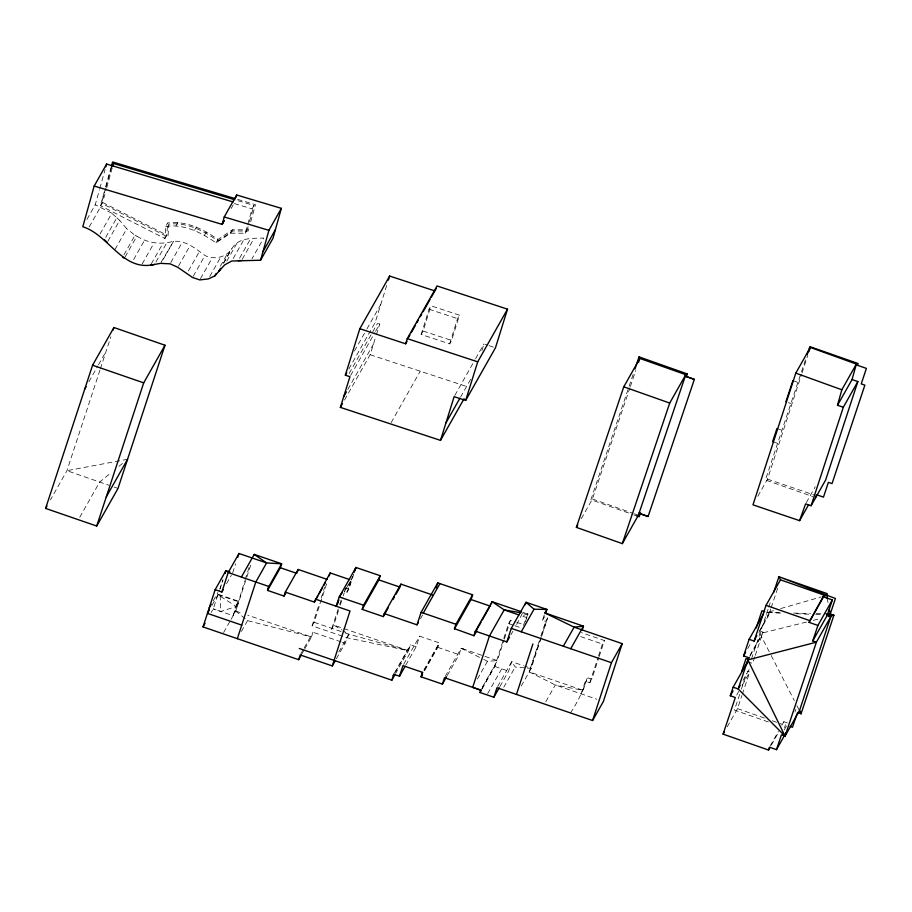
<?xml version="1.0" encoding="UTF-8"?>
<svg xmlns="http://www.w3.org/2000/svg" width="912" height="912" viewBox="0 0 912 912"><rect width="100%" height="100%" fill="white"/><g stroke="black" fill="none" stroke-linecap="round" stroke-linejoin="round"><path stroke-width="0.68" stroke-dasharray="4.56 3.42" d="M105.553 188.362L100.673 205.827L164.935 238.511L165.642 226.427L167.557 223.041C185.877 220.351 203.376 229.151 217.934 239.48L232.435 229.801L247.186 229.835L249.079 223.075M164.935 238.511L166.85 235.125L167.557 223.041M570.433 712.91C577.934 701.898 583.327 690.076 587.317 677.696L591.785 679.223L598.751 657.871M350.744 581.332L348.954 588.913L347.096 592.184L344.018 591.136L345.876 587.852L343.277 595.844M231.101 619.305L235.763 611.063L244.724 580.91M482.049 688.959L494.794 666.433L503.344 639.768M86.959 219.416L95.247 204.767L99.419 189.844M99.796 188.488L105.097 169.495M104.196 192.09L101.129 203.045L167.979 237.04L168.72 224.181C186.721 221.901 203.718 230.839 217.979 240.928L232.834 230.975L248.132 231.044L249.238 227.088M105.724 186.618L111.07 167.455M105.929 187.017L111.549 166.862M100.673 205.827L102.589 202.441L106.339 189.001M106.715 187.667L112.712 166.166M165.642 226.427C183.962 223.736 201.461 232.537 216.019 242.866L230.519 233.187L245.271 233.21L252.065 208.871L253.981 205.496L236.242 200.184M249.455 221.719L253.981 205.496M250.709 221.821L255.497 204.687L236.447 198.998M348.806 369.064L375.14 322.517L386.677 285.524M344.519 400.037L370.158 354.711L375.972 336.061M376.394 334.727L379.723 324.022L375.14 322.517M421.173 334.476L429.028 309.236L430.977 305.805L459.466 315.187L451.6 340.438L449.662 343.87L421.173 334.476L423.111 331.045L430.977 305.805M449.662 343.87L457.528 318.619L459.466 315.187M481.889 350.539L483.941 343.972L487.783 345.238M405.76 665.167L416.18 646.745L419.623 636.177L439.265 642.903L437.817 647.36L423.92 671.916M523.363 625.484L527.923 613.97L522.622 612.157M525.46 621.551L527.923 613.97L523.739 613.252M757.826 496.265L767.516 479.142L801.591 374.308M802.036 372.962L807.713 355.498M758.944 632.586L768.554 615.589L770.731 609.022M212.051 605.203L218.219 594.293L219.507 590.349M219.94 589.038L222.938 579.827L219.906 588.992M232.663 572.93L235.615 563.855M245.157 579.565L249.113 567.435M341.111 641.888L313.021 632.255L311.471 637.009L247.551 620.639L235.763 611.063L251.142 563.844M416.18 646.745L410.446 644.784L408.496 650.723L346.925 637.739L312.098 625.803L319.439 603.277M321.172 597.964L324.626 587.362M312.098 625.803L314.093 622.292L327.476 581.195M331.888 628.391L339.253 605.773M339.686 604.439L341.419 599.116M338.512 610.47L333.746 625.108L329.893 631.902M340.244 605.146L342.844 597.166M347.096 592.184L350.607 581.411M353.719 574.264L348.954 588.913L346.902 588.206M336.346 658.772L345.124 643.256L348.76 634.171L408.496 650.723L396.002 672.828M447.268 675.518L459.078 654.645L461.176 648.238L497.359 660.63L503.937 640.418M503.777 638.411L508.611 623.591L510.526 620.206L515.554 621.927M504.382 639.073L510.526 620.206M522.405 613.388L515.565 626.521M499.901 686.576L508.622 671.164L511.712 661.667L523.42 665.68M542.503 620.32L544.487 616.808L547.656 617.891L545.672 621.414L542.503 620.32L544.498 614.175M539.186 641.318L529.234 671.859L555.283 684.98L596.858 699.23M540.907 636.017L545.672 621.414M541.169 637.807L531.217 668.348L521.162 686.132M541.603 636.485L547.656 617.891L541.363 636.314M581.206 693.861L585.333 681.207L589.802 682.735L591.785 679.223M545.843 701.647L555.283 684.98L583.19 690.35L587.317 677.696M589.802 682.735L598.067 657.381M598.5 656.047L602.41 644.043L604.394 640.52L581.377 632.632M599.184 656.537L604.394 640.52M99.932 370.147L66.941 470.695L50.422 499.89M100.366 368.801L110.876 336.79M755.273 655.42L763.025 632.164L760.688 631.343M787.398 722.92L783.887 721.688L782.941 724.527L780.273 723.592M805.444 359.887L765.396 479.986L812.866 496.595M739.655 694.397L734.422 710.083L768.702 722.076M741.399 689.164L746.643 673.478M751.454 659.023L768.303 608.532M768.736 607.198L770.948 600.575M727.217 726.853L737.523 708.635L741.878 695.56M742.322 694.26L749.732 672.03L747.224 671.152M754.828 656.754L752.594 663.434L748.832 662.123M771.176 607.7L777.822 587.784M784.525 727.616L785.471 724.766M794.956 712.044L795.845 709.354M218.219 594.293L238.135 601.122L236.219 606.526L220.795 611.462L213.226 608.874L233.141 615.703L236.219 606.526L217.991 594.715L213.226 608.874L211.185 612.476M236.219 606.526L238.135 601.122L233.141 615.703M633.133 374.399L590.885 499.708L632.472 514.402M581.263 518.734L592.435 498.989L629.907 387.885M630.352 386.54L635.767 370.477M540.919 637.636L529.234 671.859L583.19 690.35M352.511 576.293L351.04 580.066L352.602 576.498M89.239 226.883L100.297 207.343M100.058 233.996L111.8 213.237L95.247 204.767M105.758 237.325L116.816 217.786L111.8 213.237M107.924 241.144L119.666 220.373L116.816 217.786M115.026 249.489L126.768 228.73L119.666 220.373M123.952 254.813L135.01 235.273L126.768 228.73M125.115 256.945L136.857 236.185C147.653 243.071 160.672 244.963 172.915 241.384C185.467 239.947 195.51 248.588 204.983 255.508C214.012 260.171 226.313 257.412 231.83 248.702C238.579 237.234 252.259 238.454 263.705 238.032L251.963 258.791M133.619 259.589L144.677 240.05M142.215 263.876L153.968 243.116M151.278 263.933L163.02 243.173M176.016 225.766L177.931 222.38M155.929 261.995L166.987 242.455M88.874 381.786L97.823 365.974M98.519 364.754L106.088 351.371M161.173 262.143L173.44 241.406L161.686 262.166M170.783 262.61L182.525 241.851M194.53 230.269L196.445 226.883M178.501 266.099L190.255 245.339M204.356 235.456L206.272 232.07M188.408 270.91L199.466 251.37M231.146 208.506L233.21 204.847M193.241 276.268L204.983 255.508M216.019 242.866L217.934 239.48M200.48 278.696L212.234 257.936M230.519 233.187L232.435 229.801M209.76 276.473L220.818 256.933M220.339 266.156L227.248 253.946M79.743 517.275L99.67 482.06L111.469 472.427M223.565 262.895L231.169 249.466M223.543 263.351L231.83 248.702M226.735 261.208L237.097 242.888M245.271 233.21L247.186 229.835M233.176 258.563L244.234 239.024M239.56 258.244L250.618 238.705M242.227 259.282L253.969 238.522M213.226 600.803L217.9 592.538M354.426 351.04L366.214 330.224M366.898 328.993L380.76 304.494M226.586 583.657L231.306 575.312M349.136 373.532L372.005 333.108M372.7 331.888L377.545 323.304M350.618 375.47L374.878 332.595M375.562 331.375L379.723 324.022M347.825 389.413L373.464 344.098M223.611 632.54L230.417 620.513M241.418 631.457L247.551 620.639M391.123 422.655L420.238 371.207M300.869 653.733L303.571 648.968M304.243 647.771L313.021 632.255M302.02 653.71L304.049 650.131M304.722 648.945L311.471 637.009L247.711 615.167M454.826 395.42L474.924 359.898M475.619 358.678L483.941 343.972M348.259 584.797L344.212 591.945L350.368 581.263M460.514 397.165L470.911 378.788M338.819 652.057L348.76 634.171L342.98 630.682M420.489 618.689L422.575 615.007M394.463 673.022L410.446 644.784M395.329 672.167L409.921 646.38M403.64 664.415L419.623 636.177M423.989 669.91L439.265 642.903M424.103 670.457L438.683 644.67M445.193 676.476L461.176 648.238L463.969 649.196M477.386 679.064L487.453 661.28L497.359 660.63L480.681 690.11M510.868 634.82L512.886 631.264M481.65 689.119L495.068 665.418M487.624 693.701L501.703 668.804M497.633 686.565L511.712 661.667L515.189 667.06L525.882 667.926M503.766 687.249L515.189 667.06M806.276 502.66L815.271 486.757M747.703 648.626L751.146 642.55M759.559 630.682L769.169 613.685L764.461 611.621M749.972 655.226L763.025 632.164M749.903 656.287L762.272 634.433M742.984 680.443L749.162 669.511M736.679 695.104L738.743 691.456M742.174 685.391L749.732 672.03M770.15 745.97L778.392 731.401M781.835 725.325L783.887 721.688M771.267 745.172L778.825 731.812M784.172 729.999L786.919 725.143M118.97 466.294L123.268 462.794M527.923 613.97L521.607 615.851L526.007 617.367M780.729 613.058L766.981 612.499L773.9 610.516M780.649 608.578L821.188 596.95M806.504 622.041L759.935 633.612L770.526 654.235M813.356 620.342L820.207 618.644M127.555 459.283L66.941 470.695L108.836 485.241M766.981 612.499L780.843 612.818M793.554 613.115L810.506 613.514M816.149 613.639L821.803 613.776M796.119 613.696L810.118 614.266M815.716 614.494L821.313 614.722M527.216 668.029L531.217 668.348L524.719 666.125M234.338 203.57L252.065 208.871M429.028 309.236L457.528 318.619M489.06 345.659L494.19 347.358M423.111 331.045L451.6 340.438M370.158 354.711L467.605 386.813M767.516 479.142L814.131 494.965M580.67 636.587L602.41 644.043M516.808 622.36L524.354 624.937M508.611 623.591L513.638 625.313M514.892 625.746L521.185 627.901M494.794 666.433L508.622 671.164M437.817 647.36L459.078 654.645M408.496 650.723L333.746 625.108L341.829 629.987M314.093 622.292L343.573 632.392M344.861 632.837L348.76 634.171M217.991 594.715L237.895 601.532M342.445 642.344L345.124 643.256M235.763 611.063L242.398 613.343M114.068 487.065L118.001 488.422M788.39 402.637L790.898 403.514M776.967 428.503L781.983 430.259M772.589 441.636L777.605 443.38M766.217 614.768L768.554 615.589M737.523 708.635L765.578 718.451M772.259 720.788L778.939 723.125M792.916 380.646L797.943 382.402M592.435 498.989L633.133 513.376M634.456 513.832L638.389 515.234M633.817 514.881L636.496 515.827M135.01 235.273L136.857 236.185M461.176 648.238L482.448 658.795M483.702 659.422L487.453 661.28M102.589 202.441L166.85 235.125M771.164 655.489L794.329 700.598M796.906 705.614L799.482 710.619M827.127 598.124L828.21 603.584M220.168 595.456L220.795 611.462"/><path stroke-width="1.37" d="M393.243 675.849L393.767 674.253L399.502 676.214L402.944 665.646L422.598 672.372L421.139 676.829L442.411 684.114L444.497 677.707L480.681 690.11L480.043 692.516L493.859 697.247L499.229 687.762M233.233 201.997L106.613 164.069L94.175 186.048L82.81 226.746C109.303 235.091 122.402 272.072 154.55 264.434M105.849 166.782L106.613 164.069M111.458 166.075L112.609 161.971L235.079 198.588M112.712 166.166L113.464 163.476L234.886 199.785M150.583 265.153L160.478 263.363L170.088 263.83L177.817 267.319L192.546 277.499L199.796 279.916L208.381 278.912L214.81 275.926L224.66 264.879L231.796 261.014L260.57 260.228L273.007 238.249L281.352 208.346L236.664 194.986L224.227 216.965L222.163 224.386L94.175 186.048M236.003 197.368L236.664 194.986M260.57 260.228L268.915 230.326L281.352 208.346M837.501 405.27L852.036 379.574L857.861 381.535L843.326 407.231L837.501 405.27L841.833 389.777L856.368 364.082L810.335 347.426L795.8 373.122L752.981 504.838L799.596 520.661L808.591 504.758M852.036 379.574L856.368 364.082M464.071 398.726L440.507 440.371L340.358 407.39L349.923 376.702L345.34 375.185L359.83 328.708L389.641 276.04L434.089 290.677M388.364 280.098L389.641 276.04M359.83 328.708L405.635 343.801L407.254 338.626L437.053 285.958L507.505 309.168L495.478 347.78L465.667 400.448L454.13 396.652L440.507 440.371M465.667 400.448L477.706 361.836L507.505 309.168M286.06 592.481L284.031 596.06L267.547 590.417L268.823 586.473L228.205 572.554L221.867 592.002L215.152 589.699L203.023 626.909L298.646 659.684L301.348 654.907M268.823 586.473L267.547 590.417L280.372 567.743L281.648 563.798L254.22 554.405L241.395 577.068M454.518 628.687L473.955 635.721L476.725 630.819M338.158 602.661L336.129 606.229L339.264 596.95L355.942 567.469L380.224 575.734L363.546 605.203L362.189 609.376L383.291 616.603L384.271 613.605L417.012 624.834L421.093 612.34L437.76 582.871L472.621 594.818L471.082 599.56L490.622 606.252M284.031 596.06L285.319 592.127L314.389 602.08L330.167 572.918L349.649 579.599M329.209 575.894L330.167 572.918M362.189 609.376L378.868 579.907L380.224 575.734M400.288 586.131L400.938 584.136L432.379 594.909M472.621 594.818L455.943 624.287L454.404 629.029L471.185 599.218M473.955 635.721L475.437 631.161L492.104 601.692L521.379 611.724M582.221 630.055L583.475 626.168L544.897 612.944L546.892 609.433L526.03 602.285L511.267 628.368L506.844 641.934L475.437 631.161L474.719 633.35L480.977 622.292M809.024 351.462L810.335 347.426M830.809 616.683L816.388 642.185L812.752 640.919L827.184 615.418L830.809 616.683L799.482 710.63L785.05 736.121L738.173 688.936L748.604 657.655L743.588 655.91L749.117 639.323L754.133 641.079L766.046 605.329L780.478 579.827L778.894 576.737L773.593 592.629M225.082 573.249L225.937 570.627L229.972 572.006M237.724 557.369L238.99 553.481L266.589 562.943L281.648 563.798L268.664 586.952M237.337 638.674L255.805 582.016L266.589 562.943L254.22 554.405M297.289 572.075L298.144 569.453L327.214 579.416M298.646 659.684L300.196 654.93L332.299 665.931L335 661.166M354.871 570.752L355.942 567.469L353.981 572.508M332.299 665.931L350.026 610.994L315.358 599.104M299.273 648.478L391.829 680.192L393.767 674.253M436.13 587.864L437.76 582.871M422.598 672.372L421.139 676.829L422.53 674.367M491.397 603.881L492.104 601.692L504.199 609.889L518.928 614.927M493.859 697.247L496.96 687.751L592.595 720.514L603.379 701.465L622.212 643.655L574.115 627.16L544.897 612.944M525.221 604.747L526.03 602.285L534.033 609.227L546.892 609.433L545.695 613.115M516.466 694.431L532.904 643.975M592.595 720.514L611.439 662.693L622.212 643.655M799.596 520.661L805.581 503.88L811.087 505.727L843.326 407.231M857.861 381.535L825.634 480.031L811.087 505.727M45.6 508.406L92.579 365.222L113.92 327.511L164.981 345.238L118.001 488.422L96.718 526.042L45.6 508.406L46.979 505.978M113.042 330.155L113.92 327.511M96.718 526.042L143.697 382.858L164.981 345.238M225.082 573.249L225.937 570.627L215.152 589.699M815.499 497.519L816.126 495.626M746.757 664.141L747.578 661.69L733.157 687.181L730.284 695.776L735.311 697.532L723.091 734.137L768.52 750.029L769.466 747.19L776.488 749.641L786.11 732.644M827.127 598.124L827.173 593.632L778.894 576.737L835.426 598.5L830.273 613.97L827.184 615.418L832.337 599.948L823.49 596.847L809.058 622.349L817.904 625.45L832.337 599.948M772.589 441.636L776.967 428.503M785.882 401.759L792.916 380.646M807.211 354.597L809.856 346.651L858.146 363.535L857.554 365.313L866.4 368.402L861.247 383.872L864.872 385.138L832.029 483.611L828.404 482.345L823.468 497.131L816.445 494.68M741.616 671.722L745.993 658.601L748.501 659.479M756.23 627.901L761.953 610.744L764.461 611.621M776.488 749.641L781.424 734.855L785.05 736.121L816.388 642.185L747.84 659.923L785.05 736.121M812.752 640.919L817.904 625.45M796.985 713.788L792.505 727.229L790.157 726.408M686.428 376.645L687.329 373.943L685.778 374.672L638.389 515.234L622.326 543.62L576.384 527.375L623.774 386.813L639.836 358.427L639.038 356.888L634.957 369.007M638.48 362.452L639.836 358.427L685.778 374.672L669.716 403.058L622.326 543.62M640.543 512.738L639.175 516.773L636.496 515.827M648.09 516.511L638.924 513.274L648.09 516.511L694.351 379.381L685.186 376.143L694.351 379.381M809.058 622.349L824.106 595.103L780.478 579.827M823.49 596.847L824.106 595.103M111.549 166.862L113.464 163.476M84.748 389.093L86.127 386.654M223.942 220.499L222.163 224.386L224.227 220.727M214.81 275.926L216.19 273.486M218.732 271.445L220.111 269.006M219.404 270.682L220.784 268.242M106.282 496.903L127.555 459.283M262.941 251.701L275.378 229.721M228.205 572.554L238.99 553.481M209.213 607.894L211.219 604.348M209.418 609.866L207.434 613.366L241.76 625.13M221.867 592.002L223.223 589.608M203.023 626.909L205.063 623.306M345.34 375.185L346.731 372.734M343.664 396.766L346.446 391.864M340.358 407.39L342.433 403.708M408.542 337.474L409.933 335.023M411.323 332.572L415.473 325.219M416.864 322.768L418.243 320.329M420.329 316.646L421.709 314.195M423.1 311.744L430.031 299.501M431.422 297.05L436.267 288.477M405.635 343.801L407.026 341.35M285.319 592.127L298.144 569.453M314.389 602.08L317.764 596.117M319.109 593.735L322.483 587.761M323.84 585.379L325.185 582.996M445.957 422.883L459.819 398.384M384.271 613.605L400.938 584.136M383.291 616.603L388.159 608.008M393.015 599.412L394.406 596.961M395.797 594.499L399.969 587.134L378.868 579.907M423.271 613.092L439.949 583.623M417.012 624.834L418.403 622.372M391.829 680.192L395.306 674.059M399.502 676.214L405.065 666.398M442.411 684.114L446.572 676.75M482.368 619.841L489.311 607.563M506.844 641.934L509.534 637.192M480.043 692.516L481.376 690.145M576.384 527.375L577.775 524.913M521.265 631.788L534.033 609.227M563.342 646.209L574.115 627.16L583.475 626.168L570.707 648.74M749.117 639.323L763.538 613.833M743.588 655.91L745.651 652.262M754.748 639.187L756.812 635.539M754.133 641.079L755.512 638.651M747.84 659.923L749.219 657.495M730.284 695.776L733.031 690.92M740.236 685.3L738.173 688.936L733.157 687.181M723.091 734.137L724.47 731.709M768.52 750.029L769.899 747.601M337.486 602.41L338.911 600.05M342.41 592.447L339.264 596.95L363.546 605.203M822.533 596.562L826.591 595.399M828.427 616.592L833.91 615.235L801.067 713.708L797.441 712.443M238.18 260.684L241.532 260.513M826.033 613.867L830.273 613.97L833.91 615.235L826.91 614.95M520.946 612.773L504.199 609.889L489.448 635.972L472.69 687.363L480.681 690.11M224.227 216.965L268.915 230.326M407.254 338.626L477.706 361.836M511.267 628.368L611.439 662.693M421.093 612.34L455.943 624.287M280.372 567.743L296.856 573.386M92.579 365.222L143.697 382.858M766.046 605.329L809.674 620.593M639.038 356.888L687.329 373.943M623.774 386.813L669.716 403.058M795.8 373.122L841.833 389.777M122.573 257.252L124.42 258.164M104.378 239.765L107.228 242.364M829.304 609.056L830.273 613.97M801.067 713.708L799.482 710.63L801.067 713.708"/></g></svg>
